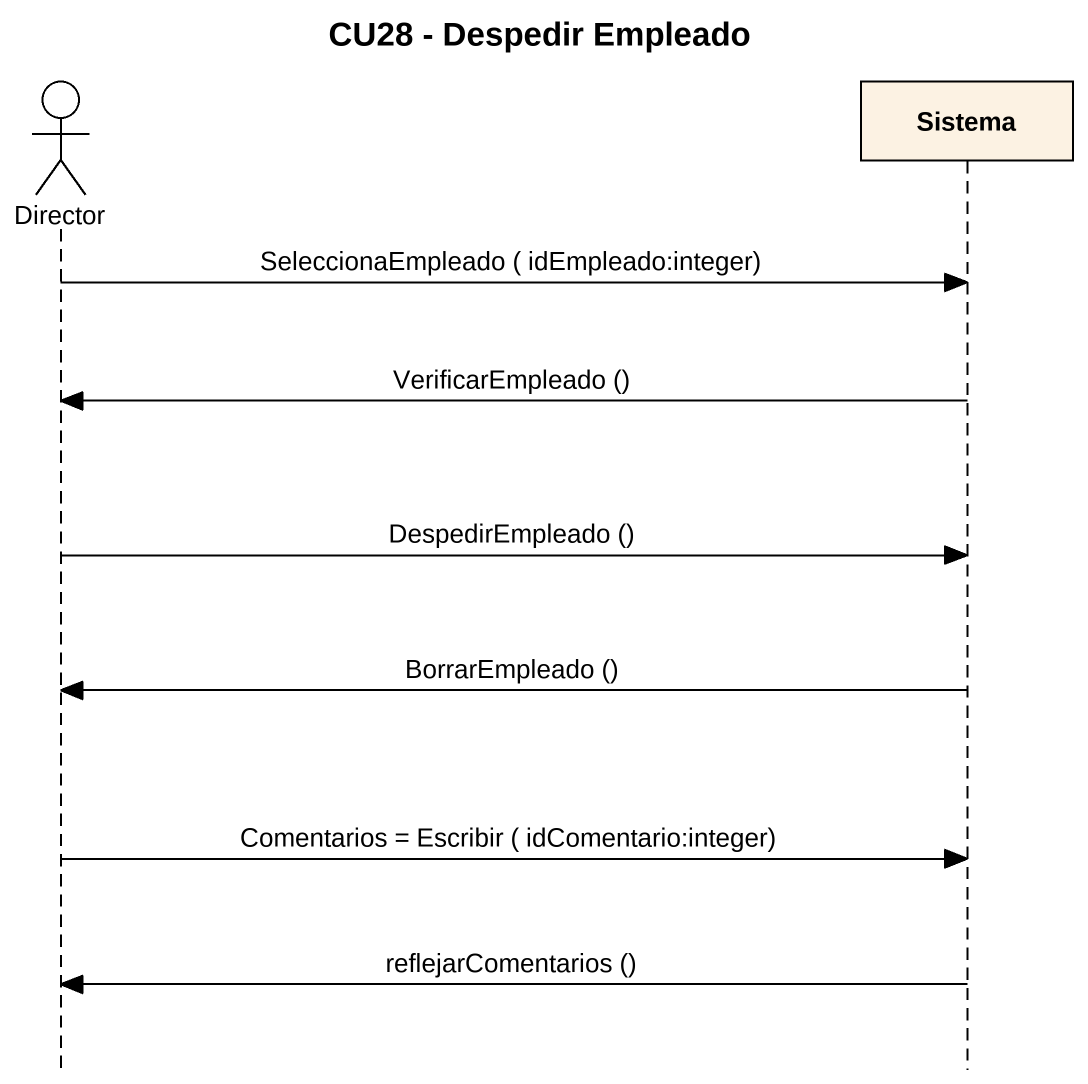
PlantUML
@startuml
title CU28 - Despedir Empleado
hide footbox
actor Director
participant Sistema

Director -> Sistema : SeleccionaEmpleado ( idEmpleado:integer)
Sistema -> Director : VerificarEmpleado ()
Director -> Sistema : DespedirEmpleado ()
Sistema -> Director : BorrarEmpleado ()
Director -> Sistema : Comentarios = Escribir ( idComentario:integer)
Sistema -> Director : reflejarComentarios ()
@enduml
